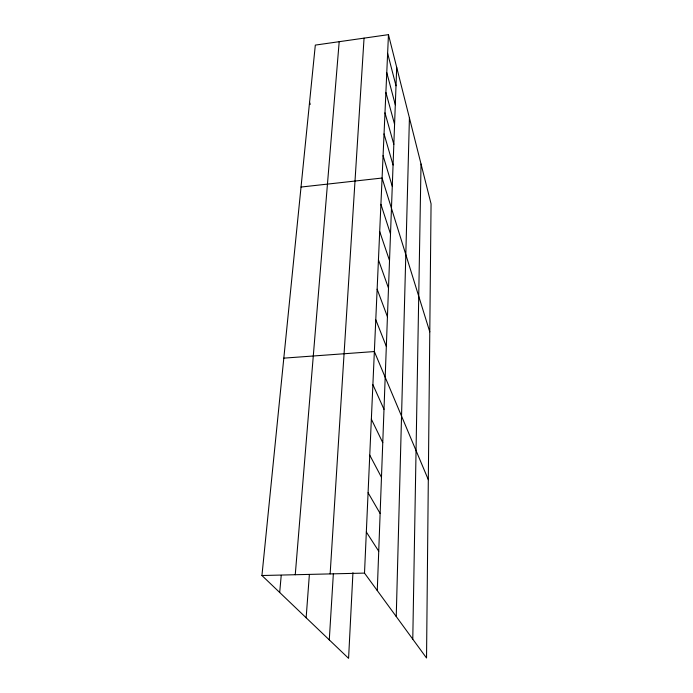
<?xml version="1.0" encoding="UTF-8"?>
<svg xmlns="http://www.w3.org/2000/svg" width="693" height="693" viewBox="0 0 693 693"><rect width="100%" height="100%" fill="white"/><g stroke="black" fill="none" stroke-linecap="round" stroke-linejoin="round"><path stroke-width="1.04" d="M412.777 639.171L421.023 163.998M396.24 616.536L409.424 117.914M377.269 590.575L396.691 67.36M388.461 34.65L431.063 203.855L426.533 658.004L364.509 573.102L388.461 34.65L315.315 45.097L261.937 575.511L348.588 658.35L352.936 572.687M329.279 639.899L333.359 573.717M330.137 573.908L364.05 38.132M306.141 617.775L309.381 574.428M295.261 574.731L339.189 41.693M279.686 592.48L281.228 575.346M301.031 187.049L382.077 178.032L429.781 331.86M283.809 358.142L374.359 351.55L428.309 479.686M261.937 575.511L364.509 573.102M366.337 532.016L378.733 551.221M368.087 492.74L380.136 513.513M369.759 455.154L381.479 477.356M371.353 419.161L382.761 442.654M372.895 384.658L384 409.312M375.779 319.759L386.33 346.431M377.139 289.206L387.439 316.744M309.554 102.347L310.291 104.34M378.439 259.823L388.496 288.149M379.703 231.54L389.518 260.568M380.916 204.296L390.505 233.965M383.073 155.622L392.273 186.33M384.043 133.896L393.07 165.029M384.979 112.838L393.832 144.352M385.888 92.412L394.577 124.272M386.772 72.592L395.305 104.764M387.63 53.344L396.006 85.793"/></g></svg>
